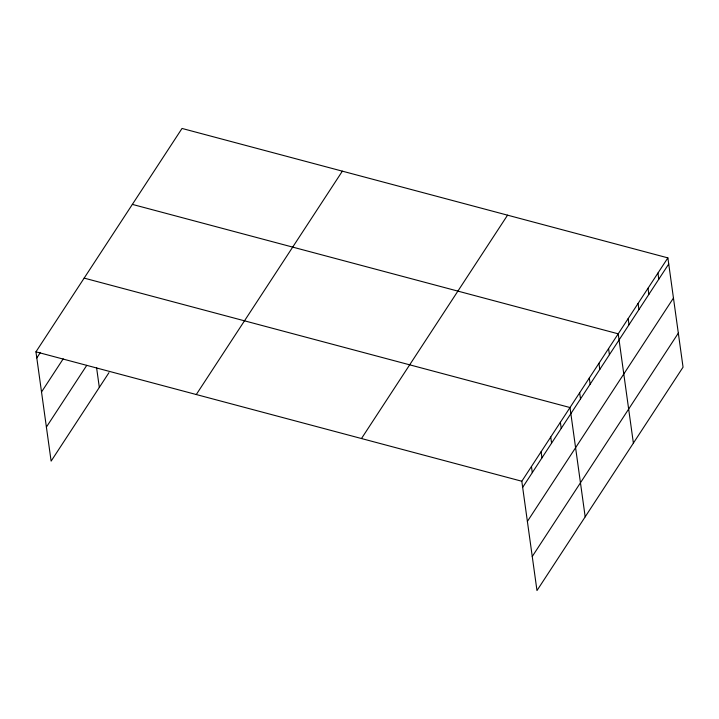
<?xml version="1.0" encoding="UTF-8"?>
<svg xmlns="http://www.w3.org/2000/svg" width="719" height="719" viewBox="0 0 719 719"><rect width="100%" height="100%" fill="white"/><g stroke="black" fill="none" stroke-linecap="round" stroke-linejoin="round"><path stroke-width="1.08" d="M108.964 372.667L51.121 461.122L35.95 351.825L182.024 128.449L667.879 257.878L683.05 367.175L536.976 590.551L521.814 481.245L667.879 257.878M36.804 357.945L40.417 352.418M41.522 391.999L63.218 358.826M46.393 427.077L86.765 365.342M196.287 394.533L342.361 171.158M361.477 438.536L507.551 215.17M522.659 487.374L668.733 264.008M527.386 521.419L673.46 298.052M532.249 556.506L678.323 333.131M132.359 204.394L618.214 333.823L633.385 443.129M84.15 278.109L570.014 407.538L585.185 516.835M35.95 351.825L521.814 481.245M657.948 273.067L658.802 279.197M648.017 288.256L648.871 294.386M638.086 303.445L638.93 309.574M628.154 318.634L628.999 324.763M608.58 348.562L609.424 354.692M598.936 363.311L599.79 369.44M589.292 378.05L590.146 384.18M579.658 392.79L580.503 398.919M560.371 422.278L561.224 428.407M550.736 437.017L551.581 443.147M541.092 451.766L541.946 457.895M531.449 466.505L532.303 472.635M96.58 367.643L99.321 387.406"/></g></svg>
